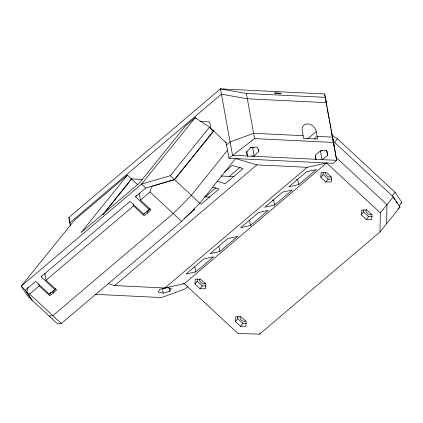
<?xml version="1.0" encoding="UTF-8"?>
<svg xmlns="http://www.w3.org/2000/svg" width="423" height="423" viewBox="0 0 423 423"><rect width="100%" height="100%" fill="white"/><g stroke="black" fill="none" stroke-linecap="round" stroke-linejoin="round"><path stroke-width="0.63" d="M182.985 283.632L184.301 283.696L238.08 333.588L259.6 334.122L379.986 232L380.351 212.901L393.237 196.817L334.577 142.398L332.986 141.345M386.611 223.73L386.976 204.632L336.052 157.388M194.945 284.039L195.246 279.27L200.629 279.217L205.71 283.928L205.404 288.698L200.021 288.75L194.945 284.039L197.24 281.173L197.388 278.794M235.4 321.575L235.706 316.811L241.089 316.753L246.165 321.464L245.863 326.233L240.481 326.286L235.4 321.575L237.694 318.715L237.848 316.33M320.798 177.279L321.105 172.51L326.487 172.457L331.563 177.168L331.262 181.932L325.879 181.99L320.798 177.279L323.093 174.413L323.209 172.626M361.258 214.815L361.565 210.046L366.947 209.993L372.023 214.704L371.722 219.474L366.339 219.526L361.258 214.815L363.553 211.949L363.669 210.162M380.351 212.901L326.577 163.008L307.119 167.318L256.914 164.87L235.542 158.567L199.82 203.162L181.705 221.398L61.319 323.516L57.544 323.849L32.19 300.325L26.744 292.203L28.082 287.222M133.245 204.029L133.583 205.906L144.164 215.725L151.006 209.924L140.42 200.105L150.001 191.979L151.503 186.374L174.461 179.638L213.689 131.141L209.47 127.196L195.183 117.71L185.443 125.975L139.236 183.233L81.094 232.555L127.466 175.154L131.69 179.093L103.117 214.456M169.782 291.357L171.394 288.592L166.424 287.587L159.841 289.348L158.234 292.113L163.199 293.118L169.782 291.357L169.121 287.719M102.789 214.62L131.426 178.871L142.022 179.384M54.985 289.284L52.642 292.214L53.578 293.086M149.768 208.724L147.035 212.145L147.976 213.018M70.414 225.982L68.891 217.459L220.462 88.878L324.637 93.964L336.697 160.312L333.139 163.331L228.965 158.244L226.136 142.678L213.488 130.919L174.461 179.638L145.755 188.024L135.497 196.727L149.219 209.528L150.017 208.539M227.5 150.186L191.355 195.31L173.24 213.541L52.854 315.664L49.079 315.997M200.021 288.75L202.316 285.89L205.906 285.848M333.414 143.852L337.448 138.818L395.045 192.259L401.85 202.406L398.984 205.985M325.879 181.99L328.174 179.125L331.759 179.088M240.481 326.286L242.776 323.426L246.36 323.389M259.6 334.122L260.383 333.15M366.339 219.526L368.634 216.666L372.219 216.629M392.174 195.838L395.045 192.259M379.986 232L400.042 206.969L393.237 196.817M55.625 288.608L54.826 289.596L41.105 276.795L41.903 275.807M127.466 175.154L74.797 219.828L21.15 286.202L25.369 290.141L35.632 281.438L49.354 294.239L50.956 292.261M135.497 196.727L136.698 195.241M25.369 290.141L32.19 300.356L27.966 296.417L21.15 286.202L141.536 184.084L170.242 175.73L209.47 127.196M41.105 276.795L130.025 201.369L143.746 214.17L144.55 213.181M258.902 151.148L257.189 146.998L250.754 147.632L246.033 152.402L247.698 156.288L254.181 155.918L258.902 151.148L258.569 149.324M69.853 222.762L221.43 94.186L247.333 98.786L326.408 102.646L324.637 93.964M26.744 292.203L29.615 294.101L39.191 285.98L38.853 284.103M39.191 285.98L49.771 295.793L56.613 289.993L46.033 280.174L133.583 205.906M49.354 294.239L54.826 289.596M143.746 214.17L149.219 209.528M226.585 144.946L230.112 141.959L253.604 133.287L303.058 135.698M228.965 158.244L254.572 138.596L333.641 142.456M224.428 172.145L232.327 165.441L243.056 168.603L225.274 183.688L217.068 181.271M205.028 197.049L216.1 187.653M229.192 176.55L240.264 167.159M184.037 218.67L194.903 209.448L193.644 209.078M108.357 283.701L114.644 285.557L256.914 164.87M307.738 138.792L316.24 131.579L315.674 129.713A8.127 6.387 49.7 0 0 307.875 123.865A8.127 6.387 49.7 0 0 302.08 129.052L303.54 138.353L317.599 139.04L316.24 131.579M314.115 138.929L317.113 136.386L332.679 137.147L334.286 147.04L333.583 143.17M114.644 285.557L164.843 288.005L307.119 167.318M195.764 271.899L213.546 256.809L203.791 258.971L186.009 274.056L195.764 271.899L194.876 267.013M219.838 251.474L237.626 236.388L227.87 238.551L210.083 253.636L219.838 251.474L218.955 246.588M250.485 225.48L268.267 210.395L258.511 212.552L240.729 227.643L250.485 225.48L249.596 220.595M274.564 205.055L292.346 189.969L282.59 192.132L264.803 207.217L274.564 205.055L273.676 200.169L272.359 200.105M298.638 184.629L316.425 169.544L306.664 171.706L288.883 186.792L298.638 184.629L297.75 179.749L296.438 179.68M326.577 163.008L184.301 283.696L164.843 288.005M187.992 286.45L185.121 288.888L161.623 297.559L95.075 294.313M400.845 203.262L401.85 202.406M398.027 208.676L400.042 206.969M322.252 159.608L327.524 155.437L326.979 150.81L320.957 150.514L315.473 154.85L316.007 159.397L336.697 160.312L334.397 147.675M250.062 147.669L252.668 147.59L253.805 147.03M322.828 150.292L320.486 151.201L322.03 159.693M167.815 287.434L162.427 288.872L163.199 293.118M247.508 155.96L232.523 155.23L220.462 88.878L246.371 93.478L325.44 97.338M200.391 121.486L209.739 121.946L211.098 129.427M251.653 156.161L315.997 159.302M220.885 175.994L234.025 176.634M204.69 196.806L209.945 197.06M212.669 187.167L218.982 189.028L201.195 204.113L199.302 203.553M331.6 134.953L337.448 138.818M211.897 129.866L213.488 130.919M225.073 141.975L226.136 142.678M211.495 129.681L213.689 131.141M323.093 174.413L328.174 179.125M363.553 211.949L368.634 216.666M199.82 203.162L170.242 175.73M150.001 191.979L181.705 221.398M131.426 178.871L137.512 184.523M197.24 281.173L202.316 285.89M237.694 318.715L242.776 323.426M29.615 294.101L61.319 323.516M196.124 118.588L195.183 117.71L141.536 184.084L145.755 188.024M393.253 197.441L394.685 199.577M395.759 201.179L397.192 203.315M325.953 101.208L326.54 104.433M326.778 105.724L327.011 107.019M327.243 108.309L329.12 118.636M329.358 119.926L329.945 123.156M330.178 124.447L330.765 127.677M330.998 128.967L331.235 130.258M331.468 131.548L333.345 141.879M326.577 150.234L327.524 155.437M315.341 155.759L316.007 159.397M246.371 93.478L254.572 138.596M252.668 147.59L254.181 155.918M246.815 151.434L247.698 156.288M139.172 193.226L140.42 200.105M68.891 217.459L70.44 225.993M44.78 273.295L46.033 280.174M371.473 214.25A3.479 2.126 38.7 0 1 367.296 213.287A3.479 2.126 38.7 0 1 366.397 209.538M331.019 176.714A3.479 2.126 38.7 0 1 327.18 176.047A3.479 2.126 38.7 0 1 325.599 172.441M245.62 321.015A3.479 2.126 38.7 0 1 241.782 320.343A3.479 2.126 38.7 0 1 240.201 316.742M205.499 283.035A3.479 2.126 38.7 0 1 201.322 282.807A3.479 2.126 38.7 0 1 200.079 278.762M275.833 93.388A3.479 0.365 6.3 0 0 281.253 93.71A3.479 0.365 6.3 0 0 276.335 92.806A3.479 0.365 6.3 0 0 275.833 93.388"/></g></svg>
